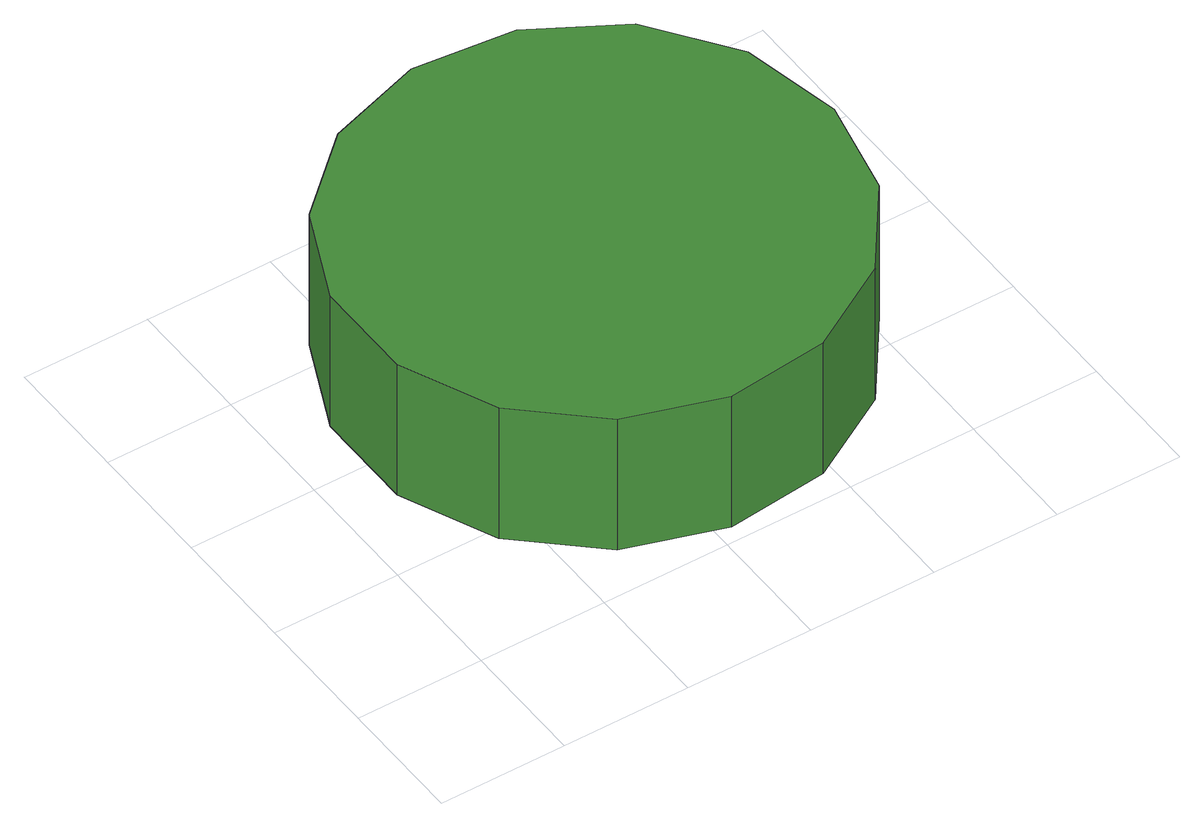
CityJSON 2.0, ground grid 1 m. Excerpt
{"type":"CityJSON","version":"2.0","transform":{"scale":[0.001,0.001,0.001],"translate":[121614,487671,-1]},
"CityObjects":{
"tree1":{"type":"SolitaryVegetationObject","attributes":{"function":"something"},"geometry":[{"type":"MultiSurface","lod":"1","boundaries":[[[0,1,2,3,4,5,6,7,8,9,10,11,12,13,14]],[[15,16,17,18,19,20,21,22,23,24,25,26,27,28,29]],[[0,29,28,1]],[[1,28,27,2]],[[2,27,26,3]],[[3,26,25,4]],[[4,25,24,5]],[[5,24,23,6]],[[6,23,22,7]],[[7,22,21,8]],[[8,21,20,9]],[[9,20,19,10]],[[10,19,18,11]],[[11,18,17,12]],[[12,17,16,13]],[[13,16,15,14]],[[14,15,29,0]]]}]}
},
"vertices":[
[4258,2048,1978],[4091,2834,1978],[3619,3484,1978],[2923,3885,1978],[2124,3969,1978],[1360,3721,1978],[763,3183,1978],[437,2450,1978],[437,1646,1978],[763,912,1978],[1360,375,1978],[2124,127,1978],[2923,211,1978],[3619,612,1978],[4091,1262,1978],[4091,1262,761],[3619,612,761],[2923,211,761],[2124,127,761],[1360,375,761],[763,912,761],[437,1646,761],[437,2450,761],[763,3183,761],[1360,3721,761],[2124,3969,761],[2923,3885,761],[3619,3484,761],[4091,2834,761],[4258,2048,761]
]}
